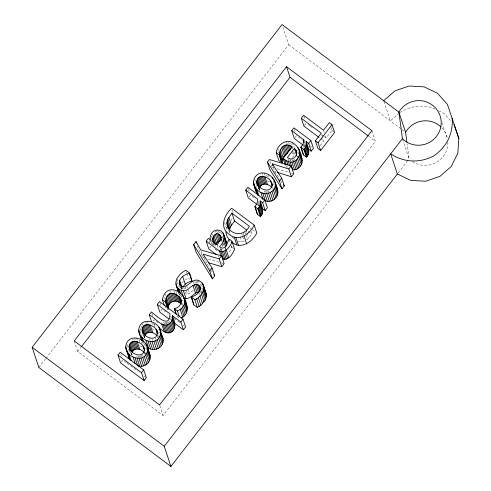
<?xml version="1.0" encoding="UTF-8"?>
<svg xmlns="http://www.w3.org/2000/svg" width="491" height="491" viewBox="0 0 491 491"><rect width="100%" height="100%" fill="white"/><g stroke="black" fill="none" stroke-linecap="round" stroke-linejoin="round"><path stroke-width="0.37" stroke-dasharray="2.46 1.84" d="M222.932 243.125L223.38 245.844L222.681 243.72M131.741 353.311L131.643 354.471L130.937 352.348M144.704 336.568L144.606 337.734L143.667 334.905M259.518 190.76L259.426 188.409M181.83 290.322L182.265 288.174M226.124 229.309L227.143 225.97M165.32 306.046L164.982 307.458L168.309 309.686M213.407 242.437L212.891 244.346L211.02 238.687M231.267 245.758L231.74 247.169L228.923 253.153M128.826 352.139L130.385 349.236M141.782 335.402L142.243 334.218M256.505 187.237L258.07 184.328M179.08 287.278L179.608 286.057M224.933 250.042L225.977 247.98M221.539 250.036L222.135 248.9M38.838 367.464L45.399 358.989M45.866 358.381L288.726 44.724L282.767 26.71M371.902 130.686L375.4 141.267L163.08 415.49L77.707 351.513L80.99 347.278M121.443 361.744L122.756 360.05L126.377 362.763M153.118 320.838L153.996 319.702L158.206 322.863M160.723 311.012L162.036 309.318L167.474 313.393M209.651 247.82L210.958 246.132M230.69 220.643L232.47 218.348M249.17 196.781L250.484 195.087L255.921 199.156M295.183 137.351L296.503 135.651L302.542 140.174M304.365 125.493L306.212 123.112M289.77 160.999L290.672 159.839M292.476 157.507L294.729 154.591L293.096 149.645M293.698 160.379L294.618 159.194M176.969 316.173L180.037 318.739M320.2 145.624L323.784 140.991L322.384 136.75M324.287 136.658L326.092 138.008L331.922 130.483L330.517 126.242M250.975 231.175L251.914 234.004L248.636 238.067L246.261 240.074M398.293 172.795L408.144 160.066M181.866 283L184.647 280.312M399.367 113.01L390.339 120.872L383.667 100.698M399.932 112.519C410.046 105.97 424.402 103.675 435.462 109.29M193.344 290.175L189.182 293.452L186.292 294.618L184.886 290.371M185.273 279.931L188.384 278.035L189.992 279.238M238.104 241.124L241.83 241.725L244.205 241.173L242.572 236.22M267.399 180.884L270.087 181.842M152.007 328.878L154.014 329.387M139.714 345.787L143.084 347.051M197.407 245.856L198.573 249.391L203.299 257.689L204.735 258.1M208.325 259.125L220.539 262.617M221.257 262.82L224.129 263.642M271.977 167.327L273.426 167.75M277.059 168.812L288.677 172.218M291.586 173.071L293.765 173.71M207.147 262.341L205.686 261.906L210.989 270.154M273.37 167.345L274.776 171.586L276.224 172.04M291.844 153.008L294.729 154.591M438.819 110.898L444.189 113.47L451.088 121.191M199.898 292.12L200.856 292.636M203.415 289.561L202.102 288.726L200.23 283.068M263.286 199.886L259.266 196.873M288.726 44.724L401.307 129.096M401.92 129.55L404.965 131.834M368.692 136.24L375.4 141.267M331.922 130.483L334.586 132.478M308.017 124.462L309.827 125.819M310.429 126.273L312.233 127.623M321.875 134.847L323.686 136.203M320.77 138.732L323.784 140.991M310.392 146.06L311.601 146.969M303.917 145.68L305.114 146.582M257.898 205.115L259.101 206.011M250.091 227.928L251.92 229.297M252.527 229.757L255.572 232.04M248.311 231.304L251.914 234.004M231.74 247.169L234.63 249.336M215.119 249.256L218.642 251.889M217.912 255.793L219.127 256.707M174.121 318.371L179.559 322.446M183.18 325.165L184.389 326.067M153.02 323.446L156.684 326.19M126.985 363.217L137.861 371.368M143.9 375.897L146.318 377.708M273.291 183.892L274.242 184.708M158.568 332.057L159.52 332.873M142.046 341.546L143.077 343.326L145.508 345.854M145.612 348.8L146.557 349.61M297.62 152.265L299.013 153.468L297.841 149.933M182.382 300.253L183.364 301.106M231.991 237.085L233.691 238.589M178.767 293.066L179.46 294.6L181.652 297.086L180.719 294.256M143.924 352.286L145.508 353.759L144.802 351.636M296.914 156.23L297.693 157.145M274.776 171.586L280.57 180.32M280.987 180.94L282.227 182.812M211.4 270.786L212.216 272.057M228.696 230.021L230.261 234.471M222.969 243.34L223.399 244.543M441.974 122.701L447.215 138.554M402.651 139.401L409.083 158.857L407.082 143.679M323.52 130.232L324.22 132.355M325.392 135.89L326.092 138.008M321.679 134.626L322.145 136.038M303.874 116.036L305.04 119.577M304.506 143.507L304.972 144.925M304.273 145.072L304.745 146.484M303.536 145.778L304.009 147.19M294.397 129.286L295.33 132.116M296.975 155.948L297.442 157.359M292.495 142.74L294.134 147.693M292.157 146.815L292.863 148.933M290.905 143.274L291.372 144.685M292.335 150.817L293.268 153.646M288.634 142.132L289.334 144.256M292.82 159.483L293.287 160.901M286.388 141.457L287.327 144.286M291.82 159.63L292.292 161.048M289.88 159.268L290.347 160.68M287.916 158.759L288.622 160.882M286.787 165.989L287.253 167.4L285.707 166.246L285.24 164.829M278.557 149.184L279.256 151.308M277.98 151.651L278.446 153.069M269.872 160.962L271.744 166.615M273.315 180.872L274.248 183.702M268.19 174.373L269.829 179.319M272.48 187.249L272.947 188.661M266.631 174.857L267.331 176.981M264.152 172.93L265.091 175.76M262.169 172.832L263.102 175.661M268.117 190.858L268.583 192.269M266.908 190.987L267.374 192.404M265.6 190.833L266.3 192.951M264.434 191.073L264.901 192.49M258.972 187.513L259.905 190.336M258.855 188.151L259.322 189.569M258.149 186.304L259.549 190.545M258.113 186.512L259.285 190.048M254.62 178.982L256.959 186.058M258.426 201.255L258.898 202.673M258.487 202.943L258.953 204.354M258.26 204.508L258.726 205.919M248.378 188.722L249.311 191.545M246.065 230.291L246.764 232.409M246.998 233.121L248.636 238.067M244.647 231.629L245.586 234.459M245.819 235.164L247.225 239.412M243.211 232.63L243.917 234.753M241.633 233.391L242.339 235.514M232.372 210.4L233.078 212.517M240.191 236.779L241.83 241.725M224.467 222.46L226.339 228.119M229.039 239.559L230.205 243.094M231.144 245.923L231.611 247.335M220.754 232.151L222.859 238.516M224.995 246.899L225.694 249.017M219.465 231.666L219.937 233.078M221.527 238.884L222 240.295M221.564 239.099L222.03 240.51M221.042 238.773L221.742 240.897M217.691 230.021L218.863 233.556M220.453 239.43L221.153 241.547M222.085 244.377L222.791 246.5M216.678 230.758L217.378 232.875M221.49 249.121L221.957 250.533M215.451 231.046L215.917 232.458M220.527 248.52L221.226 250.637M220.214 248.814L220.686 250.232M217.243 244.991L218.648 249.238M212.615 233.949L213.082 235.367M214.561 244.027L215.261 246.151M211.302 236.073L211.774 237.491M213.247 243.597L213.953 245.715M210.185 238.239L212.29 244.604M210.185 239.706L211.59 243.947M209.086 240.473L210.019 243.303M204.514 258.37L205.453 261.2M201.193 251.324L203.299 257.689M201.776 284.608L202.482 286.732M198.223 280.422L199.389 283.958M201.353 290.758L201.819 292.176M200.629 290.776L201.335 292.9M196.922 280.177L198.094 283.712M195.872 280.895L196.811 283.724M198.947 293.121L199.414 294.532M194.835 281.846L195.301 283.264M193.386 281.601L194.086 283.724M186.279 271.67L186.746 273.082M186.985 273.794L188.384 278.035M186.605 285.67L187.544 288.499M187.777 289.205L189.182 293.452M185.119 286.529L187.697 294.312M183.72 286.836L184.653 289.665M182.364 286.603L183.296 289.432M181.007 285.854L182.179 289.389M181.222 287.149L181.922 289.273M180.657 286.781L181.596 289.61M180.424 286.511L181.363 289.34M177.269 278.98L178.675 283.227M176.717 281.521L178.35 286.474M179.976 294.557L180.442 295.969M178.994 293.182L179.46 294.6M182.173 303.113L182.873 305.377M175.938 291.537L176.637 293.655M173.888 291.089L174.354 292.501M169.874 290.807L170.34 292.219M165.16 294.416L165.627 295.834M164.595 297.393L165.062 298.804M170.604 315.952L171.304 318.076M167.713 308.434L168.18 309.852M170.15 318.542L170.616 319.954M169.033 321.145L169.499 322.556M168.217 322.041L168.683 323.452M167.185 321.887L167.652 323.305M166.363 322.145L167.069 324.269M159.931 302.953L160.864 305.783M165.492 322.145L166.191 324.263M163.779 322.071L164.479 324.195M151.891 313.338L152.824 316.167M157.764 334.893L158.231 336.31M157.758 335.414L158.231 336.826M154.174 324.655L154.874 326.779M157.353 336.55L157.82 337.968M151.909 323.023L152.382 324.441M155.506 337.925L155.978 339.336M147.447 320.997L148.147 323.115M152.192 339.152L152.658 340.57M145.778 322.016L146.25 323.428M149.479 338.532L150.178 340.65M142.445 323.876L142.912 325.288M141.242 326.128L141.709 327.54M144.016 334.966L145.189 338.502M143.66 335.175L144.366 337.292M143.63 335.384L144.329 337.507M140.371 328.559L141.07 330.682M145.864 346.486L146.803 349.316M139.923 331.044L141.322 335.285M144.078 343.62L144.55 345.038M141.445 342.104L141.917 343.516M144.802 352.151L145.268 353.569M144.158 352.587L144.624 353.999M138.953 339.766L139.653 341.883M159.814 405.615L163.08 415.49M142.543 354.662L143.016 356.079M136.473 337.839L137.412 340.668M141.543 355.349L142.009 356.761M134.485 337.734L135.185 339.858M140.438 355.76L140.905 357.172M139.229 355.895L139.696 357.307M132.822 338.753L133.288 340.171M137.922 355.736L138.622 357.859M136.75 355.981L137.222 357.393M131.52 353.121L132.226 355.245M130.937 352.624L131.637 354.741M130.434 351.415L131.6 354.956M127.175 344.596L128.347 348.131M128.581 348.837L129.28 350.961M120.884 354.392L121.351 355.803M74.209 340.938L77.707 351.513M229.45 230.561L229.635 232.851M447.866 142.102A22.66 22.279 -18.3 0 1 436.106 162.57A22.66 22.279 -18.3 0 1 412.397 161.582M442.004 127.924A22.66 22.279 -18.3 0 1 447.442 138.493"/><path stroke-width="0.74" d="M178.301 291.654L176.195 285.289L175.888 281.883L177.036 278.274L180.228 274.138L182.075 272.536L185.813 270.253L189.569 273.07L191.981 281.061C188.397 281.779 184.782 283.7 182.971 286.99M178.442 291.47L178.454 290.261M220.827 236.76L220.453 239.43L217.243 244.991L212.548 241.474C212.241 238.43 213.346 234.686 216.568 233.685C219.213 233.403 220.919 235.827 221.294 238.172M176.195 285.289C177.668 290.212 184.174 292.661 188.225 289.119C191.251 286.499 196.67 281.294 199.947 286.517C201.482 291.691 195.989 295.895 191.422 296.822L194.835 299.737C201.893 297.03 208.11 285.596 199.53 280.944C191.938 276.114 186.095 292.28 179.724 284.387C177.816 278.698 184.487 274.113 189.403 273.278L189.569 273.07M191.251 297.049L193.822 304.825L197.413 307.513L200.893 305.212L205.134 300.271L206.3 296.871L206.103 293.458L203.532 285.682M283.135 158.464L286.646 160.907L290.23 162.091L292.802 169.874C297.172 170.432 300.842 166.75 301.977 162.809C302.493 156.402 299.854 148.196 294.582 144.084C287.45 137.468 277.188 144.36 276.249 152.805L278.82 160.582L282.055 162.742C278.82 157.482 278.268 149.559 283.976 145.79C286.56 144.127 289.899 144.998 292.157 146.815L283.135 158.464L285.24 164.829M282.055 162.742C282.073 158.845 283.958 154.505 287.769 152.983L285.197 145.207M452.162 118.276C453.408 133.705 446.209 147.816 433.252 156.187C419.461 163.27 403.584 162.484 390.683 153.83L397.354 174.004L410.789 180.412L425.734 181.24L439.924 176.361L451.192 166.517L457.833 153.204L458.84 138.45L447.375 104.325L437.518 93.296L424.095 86.864L409.15 86.017L394.954 90.872L383.667 100.698M129.065 346.695C129.986 336.918 143.937 342.184 144.446 349.574C143.495 359.387 129.618 354.091 129.065 346.695L130.238 350.23M142.924 333.26C138.284 320.107 157.237 323.667 157.918 333.77M256.75 181.787C257.665 172.016 271.615 177.276 272.124 184.671C271.173 194.485 257.296 189.188 256.75 181.787L258.149 186.034M222.398 258.8C228.456 261.249 232.605 253.939 234.63 249.336L232.059 241.56C226.995 234.919 228.475 247.261 223.503 247.875C222.055 248.434 220.612 247.593 219.514 246.697C224.737 242.223 226.719 230.923 217.691 230.021C212.658 229.665 209.565 235.195 210.185 239.706L208.387 238.356L206.202 241.167L208.779 248.949L216.083 254.424M226.689 245.353L226.468 242.223L223.89 234.44M260.12 200.929C261.887 205.606 264.864 212.419 260.408 216.605L257.83 208.822C260.095 206.895 260.353 203.697 260.12 200.929L262.636 202.814L265.208 210.59L267.399 207.761L264.827 199.978L247.912 187.304L245.721 190.134L248.293 197.916L257.296 204.661M306.139 141.494C307.906 146.171 310.877 152.983 306.421 157.169L303.849 149.393C306.114 147.466 306.372 144.262 306.139 141.494L308.649 143.378L311.226 151.154L313.418 148.325L310.84 140.549L293.925 127.869L291.734 130.698L294.312 138.48L303.315 145.232M157.273 304.365L169.898 313.829C170.107 329.332 156.764 316.112 151.418 311.926L149.227 314.756C155.23 317.432 160.858 327.583 168.579 324.404C171.598 322.648 172.679 318.941 172.31 315.633L180.835 322.022L183.407 329.805L185.598 326.975L183.026 319.193L159.465 301.535L157.273 304.365L159.845 312.147L168.867 318.905M159.121 328.019C162.38 330.523 166.737 334.592 171.15 332.18C177.018 328.608 174.735 320.574 172.31 315.633M290.23 162.091C296.668 162.797 301.609 154.917 298.896 149.233M147.447 351.335C150.068 339.551 129.397 331.603 126.021 344.952C123.437 356.687 144.084 364.666 147.447 351.335L150.019 359.117C148.681 364.297 142.795 367.827 137.676 365.734L135.099 357.951M150.019 359.117L150.117 355.398L146.956 345.744M160.41 334.598C163.03 322.814 142.359 314.866 138.984 328.215C136.4 339.95 157.046 347.923 160.41 334.598L162.981 342.374C161.349 349.408 152.198 351.795 146.987 347.02M162.981 342.374L163.08 338.655L161.803 335.586M255.222 187.384C263.231 200.555 283.098 189.999 272.143 177.337C268.374 173.36 261.488 170.862 256.928 175.005C250.441 180.314 254.958 189.231 257.793 195.166L255.222 187.384L254.191 185.598M262.783 193.049L265.355 200.831C269.105 202.261 273.567 200.979 275.924 197.707C280.287 192.65 276.126 186.089 274.635 180.841M291.734 130.698L303.745 139.702L303.07 144.366L300.885 147.165L303.456 154.947L306.421 157.169M167.836 308.268C165.381 303.868 164.289 296.791 169.426 293.79C172.145 292.427 175.293 293.692 177.539 295.41C184.162 298.915 181.056 307.912 174.268 308.563L176.14 314.222M178.914 296.57L181.486 304.352C177.509 298.896 168.069 300.596 168.284 308.029L165.713 300.253M226.873 222.785L227.806 219.176L231.936 213.186L249.336 226.222C244.266 237.662 227.898 235.263 226.873 222.785L229.217 229.856M229.543 229.948L230.377 226.952L234.514 220.962L231.936 213.186M174.268 308.563L177.46 310.956C198.978 300.345 166.885 276.28 162.411 299.676L164.282 305.334M181.111 318.088C189.477 314.265 187.82 304.457 184.15 297.761M232.059 241.56C230.205 247.071 223.908 255.019 217.771 249.839L206.202 241.167M215.715 244.671L217.808 242.051L219.139 241.468L216.568 233.685M143.924 352.286C141.07 348.776 134.362 347.155 132.14 352.176L129.569 344.4M156.887 335.549C154.027 332.033 147.318 330.412 145.103 335.439L142.531 327.657M271.609 187.384C268.749 183.873 262.041 182.247 259.825 187.274L257.253 179.497M397.354 174.004L170.923 466.45L38.838 367.464L32.16 347.29L282.055 24.55L398.901 112.12L405.578 132.294L406.879 142.157M286.535 66.708L74.209 340.938L159.581 404.909L371.902 130.686L286.535 66.708L290.034 77.29L368.084 135.78M81.457 346.671L290.034 77.29M221.766 266.699L219.189 258.917L203.114 254.123L212.094 268.086L214.665 275.868L212.382 278.814L196.234 252.417L193.657 244.641L196.001 241.609L200.727 249.913L221.558 255.86L224.129 263.642L221.766 266.699L208.607 262.777M117.993 355.097L120.185 352.268L143.746 369.926L146.318 377.708L144.127 380.537L120.565 362.88L117.993 355.097L141.555 372.755L144.127 380.537M291.396 176.766L288.825 168.984L272.204 163.81L281.724 178.153L284.301 185.929L282.012 188.882L270.007 169.868L267.435 162.091L269.406 159.544L291.188 165.927L293.765 173.71L291.396 176.766L277.667 172.488M301.327 118.313L303.634 115.33L323.52 130.232L329.351 122.701L332.014 124.702L334.586 132.478L320.623 150.516L317.959 148.515L315.382 140.739L321.212 133.214L301.327 118.313L303.904 126.089L318.966 137.376M167.474 307.728L165.731 301.904M281.926 162.908L279.483 154.966M294.342 148.448L287.45 157.347C293.109 162.926 300.523 152.676 294.342 148.448L296.681 155.518M260.408 216.605L257.437 214.383L254.866 206.601L257.051 203.796L257.726 199.131L245.721 190.134M212.382 278.814L209.81 271.038L212.094 268.086M219.189 258.917L221.558 255.86M262.636 202.814L264.827 199.978M282.012 188.882L279.44 181.105L281.724 178.153M288.825 168.984L291.188 165.927M308.649 143.378L310.84 140.549M257.437 214.383L255.216 207.159M303.456 154.947L301.001 147.018M254.221 225.173C249.858 234.109 238.276 242.302 229.242 234.379C219.109 227.677 224.246 214.739 231.672 208.276L254.221 225.173L256.793 232.955C252.435 241.885 240.854 250.079 231.813 242.161M320.623 150.516L318.051 142.734L332.014 124.702M193.822 304.825L191.422 296.822M141.555 372.755L143.746 369.926M180.835 322.022L183.026 319.193M170.923 466.45L164.252 446.276L402.411 138.683L398.901 112.12A22.66 22.279 -18.3 0 1 431.528 104.491A22.66 22.279 -18.3 0 1 435.848 137.173A22.66 22.279 -18.3 0 1 402.411 138.683M195.891 284.16L198.462 291.936C193.221 293.176 189.876 300.332 183.794 298.27M315.382 140.739L318.051 142.734M308.71 149.27L311.226 151.154M300.885 147.165L303.849 149.393M276.249 152.805L279.354 155.131M262.691 208.706L265.208 210.59M254.866 206.601L257.83 208.822M234.514 220.962L246.513 229.96M162.411 299.676L165.608 302.069M174.882 323.416L183.407 329.805M32.16 347.29L164.252 446.276M204.925 291.114L206.103 293.458M283.473 184.684L284.301 185.929M229.113 239.651L227.204 236.742L226.118 233.63L225.989 231.752M213.849 274.598L214.665 275.868M267.435 162.091L279.44 181.105M193.657 244.641L209.81 271.038M225.529 240.645L226.468 242.223M125.917 348.647L129.084 358.283L130.115 360.069L127.543 352.286M276.181 186.826L277.206 188.618M148.503 351.734L149.528 353.526M300.787 155.794L302.069 158.949M185.77 303.726L186.721 305.543M142.224 331.143C144.207 338.428 158.219 342.264 157.218 331.646M454.046 124.499L458.84 138.45M306.188 143.826L308.759 151.602M305.991 145.655L308.563 153.431M303.745 139.702L304.211 141.113M303.806 141.383L304.273 142.801M305.537 147.11L308.109 154.886M304.825 148.313L307.403 156.095M304.297 148.951L306.869 156.733M297.877 147.404L298.344 148.822M299.749 153.063L300.449 155.187M299.67 153.131L302.241 160.907M299.406 155.027L301.977 162.809M298.712 156.862L301.284 164.638M295.901 150.283L296.834 153.112M297.583 158.63L300.154 166.412M296.325 160.023L298.896 167.799M290.697 145.864L291.402 147.987M294.981 161.06L297.552 168.843M289.267 145.232L290.672 149.473M293.526 161.754L296.098 169.536M287.873 144.913L289.739 150.571M286.505 144.906L288.843 151.977M291.924 162.104L294.502 169.88M283.976 145.79L286.548 153.566M288.487 161.711L289.886 165.958M282.834 146.662L285.406 154.438M286.646 160.907L288.051 165.148M281.785 147.816L284.357 155.598M284.682 159.624L286.321 164.571M280.582 149.804L283.154 157.586M279.876 151.836L282.448 159.612M279.545 153.634L282.116 161.41M272.204 163.81L272.904 165.927M275.224 182.713L277.802 190.496M273.61 179.049L274.076 180.461M275.242 183.996L275.948 186.12M275.39 184.604L277.961 192.38M272.143 177.337L272.609 178.749M275.132 186.433L277.703 194.209M274.451 188.206L277.022 195.989M271.437 182.284L272.376 185.113M270.615 181.075L272.247 186.021M273.346 189.931L275.924 197.707M271.953 191.435L274.524 199.217M270.394 192.558L272.965 200.334M264.956 176.834L267.527 184.61M263.557 176.373L266.128 184.156M268.669 193.282L271.241 201.065M262.231 176.208L264.802 183.99M266.791 193.626L269.363 201.408M260.997 176.337L263.575 184.113M259.874 176.735L262.446 184.518M264.809 193.558L267.38 201.335M258.855 177.423L261.433 185.205M257.947 178.386L260.518 186.169M260.715 192.11L263.053 199.18M256.854 180.627L258.72 186.285M257.444 184.18L257.916 185.598M256.946 182.977L257.413 184.389M256.695 189.096L258.8 195.461M253.442 181.873L256.014 189.649M260.169 203.262L262.746 211.038M253.601 183.744L256.762 193.38M259.972 205.085L262.544 212.867M259.518 206.539L262.096 214.321M258.812 207.748L261.384 215.531M258.278 208.387L260.85 216.169M244.095 236.122L246.666 243.898M235.846 237.454L238.417 245.23M228.818 217.378L231.39 225.16M234.195 237.036L236.766 244.819M227.806 219.176L230.377 226.952M227.155 220.944L229.727 228.72M227.057 225.068L228.229 228.603M224.264 236.226L226.836 244.002M222.957 232.863L225.295 239.939M224.049 238.245L226.621 246.022M223.405 240.197L225.51 246.568M226.32 249.987L228.892 257.769M220.398 235.563L221.097 237.681M225.062 250.827L227.64 258.61M219.391 234.52L220.797 238.761M217.961 233.765L220.299 240.835M223.681 251.386L226.253 259.168M222.263 251.588L224.835 259.371M215.236 234.268L217.808 242.051M220.821 251.404L223.393 259.187M219.33 250.827L220.968 255.774M213.984 235.508L216.556 243.29M213.143 236.895L215.481 243.966M212.689 238.368L214.328 243.321M196.001 241.609L196.468 243.027M202.949 284.197L205.526 291.979M203.796 287.345L206.367 295.128M202.053 282.896L202.525 284.314M203.925 288.555L204.63 290.678M203.728 289.089L206.3 296.871M203.317 290.807L205.889 298.583M202.556 292.495L205.134 300.271M199.947 286.517L200.653 288.64M198.763 285.118L200.396 290.071M201.457 294.158L204.029 301.934M197.321 284.338L199.665 291.415M199.941 295.92L202.513 303.696M194.442 284.528L197.014 292.311M198.321 297.436L200.893 305.212M189.403 273.278L191.981 281.061M192.957 285.412L195.528 293.188M196.609 298.706L199.18 306.488M194.835 299.737L197.413 307.513M182.664 276.408L185.242 284.185M183.45 290.893L186.021 298.675M179.688 280.392L181.793 286.756M179.35 281.49L180.756 285.737M179.258 282.54L180.191 285.369M179.724 284.387L180.191 285.805M184.69 299.578L187.267 307.36M183.198 295.95L185.537 303.021M181.222 290.494L183.56 297.564M184.806 301.431L187.378 309.207M184.481 303.334L187.053 311.11M179.08 289.309L180.479 293.55M183.738 305.206L186.31 312.988M177.871 288.192L179.276 292.433M175.864 283.688L178.761 292.476M180.768 299.013L181.467 301.13M179.994 297.773L181.394 302.014M182.609 306.967L185.187 314.743M177.539 295.41L180.111 303.186M181.461 308.25L184.033 316.032M176.06 294.428L178.632 302.204M180.148 309.342L182.72 317.118M174.624 293.728L177.196 301.511M173.225 293.317L175.796 301.1M171.868 293.195L174.44 300.971M177.46 310.956L179.332 316.615M170.592 293.354L173.163 301.13M174.397 308.397L176.036 313.35M169.426 293.79L171.997 301.572M168.37 294.514L170.942 302.29M167.425 295.514L170.003 303.297M166.523 296.975L169.1 304.751M165.964 298.583L168.536 306.359M172.341 317.646L174.913 325.423M172.114 319.438L174.686 327.221M171.586 321.046L174.158 328.829M170.702 322.495L173.28 330.277M169.696 323.594L172.267 331.376M168.579 324.404L171.15 332.18M167.37 324.919L169.941 332.702M166.056 325.152L168.628 332.929M164.669 325.079L167.241 332.855M163.227 324.692L165.805 332.475M161.742 323.992L164.313 331.775M159.919 329.007L163.08 338.655M158.888 327.209L163.239 340.545M159.728 336.372L162.3 344.154M156.721 330.449L157.887 333.984M155.893 329.24L157.298 333.481M158.63 338.096L161.201 345.873M149.227 314.756L151.566 321.826M157.23 339.6L159.802 347.382M155.672 340.717L158.243 348.5M150.234 324.993L152.805 332.775M148.834 324.539L151.406 332.315M153.953 341.448L156.525 349.23M147.509 324.373L150.086 332.155M152.069 341.791L154.64 349.567M146.281 324.496L148.853 332.278M145.158 324.901L147.73 332.683M150.086 341.718L152.658 349.5M144.139 325.588L146.711 333.364M143.231 326.552L145.802 334.334M148.061 341.214L150.633 348.991M142.132 328.792L144.004 334.451M145.999 340.269L148.57 348.051M142.028 329.952L143.2 333.487M147.546 347.616L150.117 355.398M145.925 343.952L146.398 345.363M147.097 347.487L150.283 357.282M141.973 337.256L143.611 342.209M146.766 353.115L149.344 360.891M138.72 330.038L139.186 331.45M140.5 335.549L142.372 341.208M138.879 331.904L141.807 340.834M143.759 347.186L144.692 350.015M142.93 345.977L144.569 350.93M145.667 354.833L148.239 362.616M144.268 356.343L146.84 364.119M142.709 357.46L145.281 365.236M137.271 341.736L139.843 349.518M135.872 341.276L138.444 349.058M140.991 358.191L143.562 365.967M134.552 341.116L137.124 348.892M133.319 341.239L135.89 349.015M139.106 358.528L141.678 366.311M132.196 341.644L134.767 349.42M137.124 358.461L139.696 366.237M131.177 342.325L133.748 350.108M130.268 343.295L132.84 351.071M133.036 357.012L135.142 363.377M129.17 345.529L131.042 351.188M129.765 349.083L130.232 350.5M129.262 347.88L129.728 349.297M129.016 353.999L131.122 360.363M125.757 346.775L127.863 353.139M129.084 358.283L128.335 354.557M141.347 338.44L141.451 339.686M405.578 132.294A22.66 22.279 -18.3 0 1 440.979 126.893"/></g></svg>
